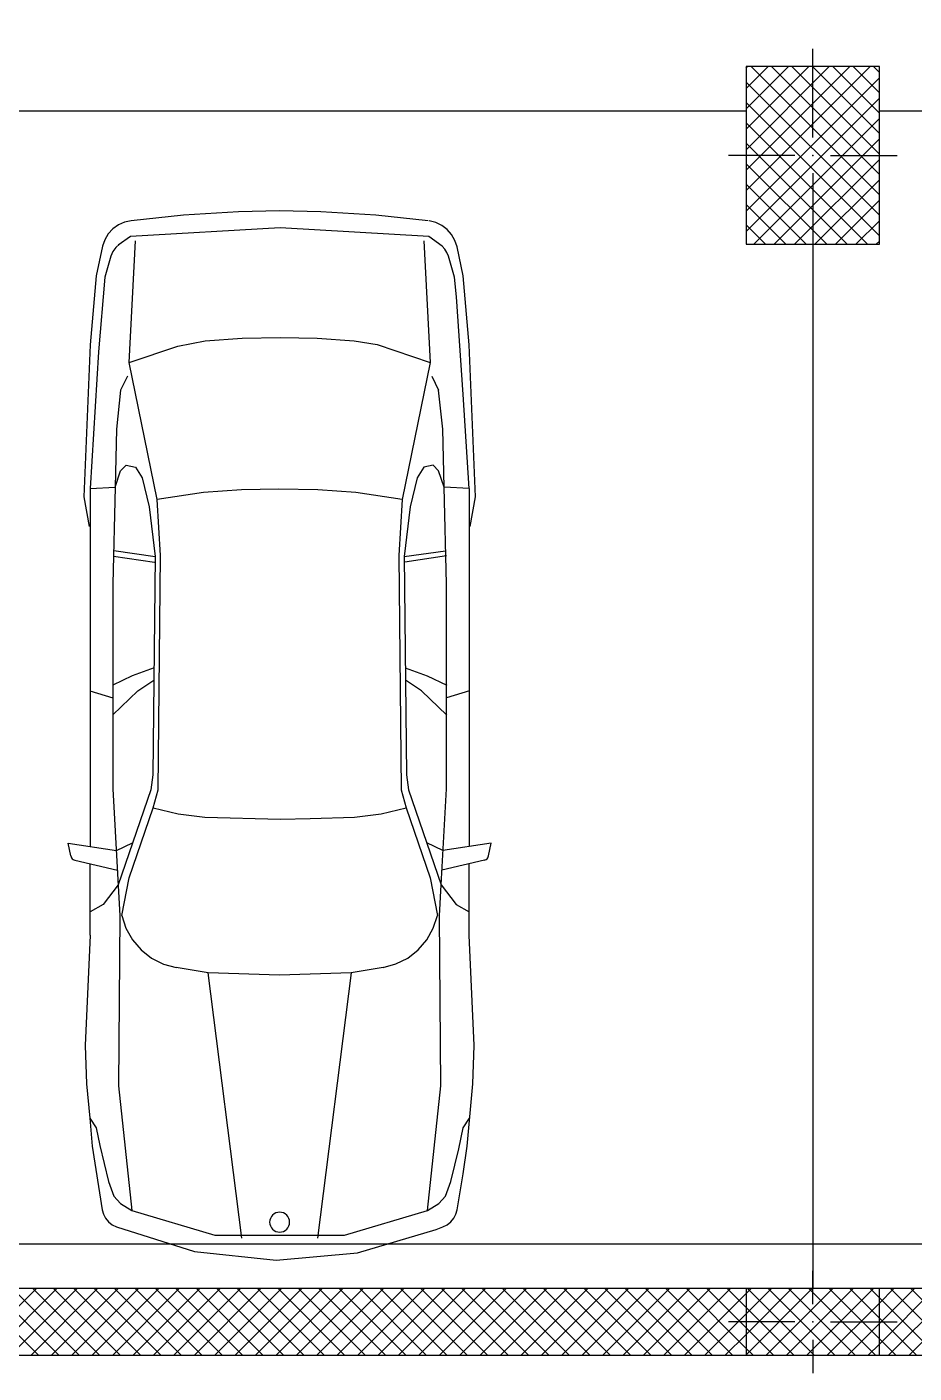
# Model space of a CAD drawing. Extents: x 613552 to 673048, y -929939 to -887889.
# Drawn here: x 642167 to 646161, y -921109 to -915051 of the extents above; entities that cross this region are included whole.
import ezdxf

# ---------------------------------------------------------------- set-up
doc = ezdxf.new("R2010")
doc.units = 0
for name, color, linetype in [('AAA_MOBILJE_PEN_NO__61', 251, 'CONTINUOUS'), ('DRAWING___FIGURE_PEN_NO__9', 132, 'CONTINUOUS'), ('STRUCTURAL_-_BEARING', 7, 'CONTINUOUS'), ('STRUCTURAL_-_BEARING_PEN_0', 14, 'CONTINUOUS'), ('STRUCTURAL_-_BEARING_PEN_1', 251, 'CONTINUOUS'), ('STRUCTURAL_-_BEARING_PEN_N', 7, 'CONTINUOUS')]:
    doc.layers.add(name, color=color, linetype=linetype)

# ---------------------------------------------------------------- blocks, each defined once
blk = doc.blocks.new('SLAB_1', base_point=(539566.4, -896139.8))
at = {"layer": 'STRUCTURAL_-_BEARING_PEN_N', "color": 7, "linetype": 'CONTINUOUS', "flags": 128}
blk.add_lwpolyline([(539566.4, -896139.8), (584366.4, -896139.8), (584366.4, -921139.8), (539566.4, -921139.8)], close=True, dxfattribs=at)
blk = doc.blocks.new('*X116')
at = {"layer": 'STRUCTURAL_-_BEARING_PEN_1', "color": 251, "linetype": 'CONTINUOUS'}
for p, q in [((562366.4, -920917.3), (562443.9, -920839.8)), ((562366.4, -921009.2), (562535.8, -920839.8)), ((562366.4, -921101.1), (562627.7, -920839.8)), ((562419.7, -921139.8), (562719.7, -920839.8)), ((562728.6, -921139.8), (562428.6, -920839.8)), ((562511.6, -921139.8), (562811.6, -920839.8)), ((562820.5, -921139.8), (562520.5, -920839.8)), ((562603.5, -921139.8), (562903.5, -920839.8)), ((562912.4, -921139.8), (562612.4, -920839.8)), ((562695.4, -921139.8), (562995.4, -920839.8)), ((563004.4, -921139.8), (562704.4, -920839.8)), ((562787.4, -921139.8), (563087.4, -920839.8)), ((563096.3, -921139.8), (562796.3, -920839.8)), ((562879.3, -921139.8), (563179.3, -920839.8)), ((563188.2, -921139.8), (562888.2, -920839.8)), ((562971.2, -921139.8), (563271.2, -920839.8)), ((563280.1, -921139.8), (562980.1, -920839.8)), ((563063.1, -921139.8), (563363.1, -920839.8)), ((563372.1, -921139.8), (563072.1, -920839.8)), ((563155.1, -921139.8), (563455.1, -920839.8)), ((563464, -921139.8), (563164, -920839.8)), ((563247, -921139.8), (563547, -920839.8)), ((563555.9, -921139.8), (563255.9, -920839.8)), ((563338.9, -921139.8), (563638.9, -920839.8)), ((563647.8, -921139.8), (563347.8, -920839.8)), ((563430.8, -921139.8), (563730.8, -920839.8)), ((563739.8, -921139.8), (563439.8, -920839.8)), ((563522.8, -921139.8), (563822.8, -920839.8)), ((563831.7, -921139.8), (563531.7, -920839.8)), ((563614.7, -921139.8), (563914.7, -920839.8)), ((563923.6, -921139.8), (563623.6, -920839.8)), ((563706.6, -921139.8), (564006.6, -920839.8)), ((564015.5, -921139.8), (563715.5, -920839.8)), ((563798.5, -921139.8), (564098.5, -920839.8)), ((564107.5, -921139.8), (563807.5, -920839.8)), ((563890.4, -921139.8), (564190.4, -920839.8)), ((564199.4, -921139.8), (563899.4, -920839.8)), ((563982.4, -921139.8), (564282.4, -920839.8)), ((564291.3, -921139.8), (563991.3, -920839.8)), ((564074.3, -921139.8), (564374.3, -920839.8)), ((564383.2, -921139.8), (564083.2, -920839.8)), ((564166.2, -921139.8), (564466.2, -920839.8)), ((564475.2, -921139.8), (564175.2, -920839.8)), ((564258.1, -921139.8), (564558.1, -920839.8)), ((564567.1, -921139.8), (564267.1, -920839.8)), ((564350.1, -921139.8), (564650.1, -920839.8)), ((564659, -921139.8), (564359, -920839.8)), ((564442, -921139.8), (564742, -920839.8)), ((564750.9, -921139.8), (564450.9, -920839.8)), ((564533.9, -921139.8), (564833.9, -920839.8)), ((564842.9, -921139.8), (564542.9, -920839.8)), ((564625.8, -921139.8), (564925.8, -920839.8)), ((564934.8, -921139.8), (564634.8, -920839.8)), ((564717.8, -921139.8), (565017.8, -920839.8)), ((565026.7, -921139.8), (564726.7, -920839.8)), ((564809.7, -921139.8), (565109.7, -920839.8)), ((565118.6, -921139.8), (564818.6, -920839.8)), ((564901.6, -921139.8), (565201.6, -920839.8)), ((565210.5, -921139.8), (564910.5, -920839.8)), ((564993.5, -921139.8), (565293.5, -920839.8)), ((565302.5, -921139.8), (565002.5, -920839.8)), ((565085.5, -921139.8), (565385.5, -920839.8)), ((565394.4, -921139.8), (565094.4, -920839.8)), ((565177.4, -921139.8), (565477.4, -920839.8)), ((565486.3, -921139.8), (565186.3, -920839.8)), ((565269.3, -921139.8), (565569.3, -920839.8)), ((565578.2, -921139.8), (565278.2, -920839.8)), ((565361.2, -921139.8), (565661.2, -920839.8)), ((565670.2, -921139.8), (565370.2, -920839.8)), ((565453.2, -921139.8), (565753.2, -920839.8)), ((565762.1, -921139.8), (565462.1, -920839.8)), ((565545.1, -921139.8), (565845.1, -920839.8)), ((565854, -921139.8), (565554, -920839.8)), ((565637, -921139.8), (565937, -920839.8)), ((565945.9, -921139.8), (565645.9, -920839.8)), ((565728.9, -921139.8), (566028.9, -920839.8)), ((566037.9, -921139.8), (565737.9, -920839.8)), ((565820.9, -921139.8), (566120.9, -920839.8)), ((566129.8, -921139.8), (565829.8, -920839.8)), ((565912.8, -921139.8), (566212.8, -920839.8)), ((566221.7, -921139.8), (565921.7, -920839.8)), ((566004.7, -921139.8), (566304.7, -920839.8)), ((566313.6, -921139.8), (566013.6, -920839.8)), ((566096.6, -921139.8), (566396.6, -920839.8)), ((566405.6, -921139.8), (566105.6, -920839.8)), ((566466.4, -921108.7), (566197.5, -920839.8)), ((566466.4, -921016.8), (566289.4, -920839.8)), ((566466.4, -920924.9), (566381.3, -920839.8)), ((562636.7, -921139.8), (562366.4, -920869.5)), ((566188.5, -921139.8), (566466.4, -920861.9)), ((562544.8, -921139.8), (562366.4, -920961.4)), ((566280.5, -921139.8), (566466.4, -920953.9)), ((562452.8, -921139.8), (562366.4, -921053.4)), ((566372.4, -921139.8), (566466.4, -921045.8)), ((566464.3, -921139.8), (566466.4, -921137.7))]:
    blk.add_line(p, q, dxfattribs=at)
blk = doc.blocks.new('*X117')
at = {"layer": 'STRUCTURAL_-_BEARING_PEN_1', "color": 251, "linetype": 'CONTINUOUS'}
for p, q in [((567066.4, -920905.4), (567132, -920839.8)), ((567066.4, -920997.3), (567223.9, -920839.8)), ((567066.4, -921089.3), (567315.9, -920839.8)), ((567107.8, -921139.8), (567407.8, -920839.8)), ((567416.7, -921139.8), (567116.7, -920839.8)), ((567199.7, -921139.8), (567499.7, -920839.8)), ((567508.6, -921139.8), (567208.6, -920839.8)), ((567291.6, -921139.8), (567591.6, -920839.8)), ((567600.6, -921139.8), (567300.6, -920839.8)), ((567383.6, -921139.8), (567683.6, -920839.8)), ((567692.5, -921139.8), (567392.5, -920839.8)), ((567475.5, -921139.8), (567775.5, -920839.8)), ((567784.4, -921139.8), (567484.4, -920839.8)), ((567567.4, -921139.8), (567867.4, -920839.8)), ((567876.3, -921139.8), (567576.3, -920839.8)), ((567659.3, -921139.8), (567959.3, -920839.8)), ((567968.3, -921139.8), (567668.3, -920839.8)), ((567751.3, -921139.8), (568051.3, -920839.8)), ((568060.2, -921139.8), (567760.2, -920839.8)), ((567843.2, -921139.8), (568143.2, -920839.8)), ((568152.1, -921139.8), (567852.1, -920839.8)), ((567935.1, -921139.8), (568235.1, -920839.8)), ((568244, -921139.8), (567944, -920839.8)), ((568027, -921139.8), (568327, -920839.8)), ((568336, -921139.8), (568036, -920839.8)), ((568118.9, -921139.8), (568418.9, -920839.8)), ((568427.9, -921139.8), (568127.9, -920839.8)), ((568210.9, -921139.8), (568510.9, -920839.8)), ((568519.8, -921139.8), (568219.8, -920839.8)), ((568302.8, -921139.8), (568602.8, -920839.8)), ((568611.7, -921139.8), (568311.7, -920839.8)), ((568394.7, -921139.8), (568694.7, -920839.8)), ((568703.7, -921139.8), (568403.7, -920839.8)), ((568486.6, -921139.8), (568786.6, -920839.8)), ((568795.6, -921139.8), (568495.6, -920839.8)), ((568578.6, -921139.8), (568878.6, -920839.8)), ((568887.5, -921139.8), (568587.5, -920839.8)), ((568670.5, -921139.8), (568970.5, -920839.8)), ((568979.4, -921139.8), (568679.4, -920839.8)), ((568762.4, -921139.8), (569062.4, -920839.8)), ((569071.3, -921139.8), (568771.3, -920839.8)), ((568854.3, -921139.8), (569154.3, -920839.8)), ((569163.3, -921139.8), (568863.3, -920839.8)), ((568946.3, -921139.8), (569246.3, -920839.8)), ((569255.2, -921139.8), (568955.2, -920839.8)), ((569038.2, -921139.8), (569338.2, -920839.8)), ((569347.1, -921139.8), (569047.1, -920839.8)), ((569130.1, -921139.8), (569430.1, -920839.8)), ((569439, -921139.8), (569139, -920839.8)), ((569222, -921139.8), (569522, -920839.8)), ((569531, -921139.8), (569231, -920839.8)), ((569314, -921139.8), (569614, -920839.8)), ((569622.9, -921139.8), (569322.9, -920839.8)), ((569405.9, -921139.8), (569705.9, -920839.8)), ((569714.8, -921139.8), (569414.8, -920839.8)), ((569497.8, -921139.8), (569797.8, -920839.8)), ((569806.7, -921139.8), (569506.7, -920839.8)), ((569589.7, -921139.8), (569889.7, -920839.8)), ((569898.7, -921139.8), (569598.7, -920839.8)), ((569681.7, -921139.8), (569981.7, -920839.8)), ((569990.6, -921139.8), (569690.6, -920839.8)), ((569773.6, -921139.8), (570073.6, -920839.8)), ((570082.5, -921139.8), (569782.5, -920839.8)), ((569865.5, -921139.8), (570165.5, -920839.8)), ((570174.4, -921139.8), (569874.4, -920839.8)), ((569957.4, -921139.8), (570257.4, -920839.8)), ((570266.4, -921139.8), (569966.4, -920839.8)), ((570049.3, -921139.8), (570349.3, -920839.8)), ((570358.3, -921139.8), (570058.3, -920839.8)), ((570141.3, -921139.8), (570441.3, -920839.8)), ((570450.2, -921139.8), (570150.2, -920839.8)), ((570233.2, -921139.8), (570533.2, -920839.8)), ((570542.1, -921139.8), (570242.1, -920839.8)), ((570325.1, -921139.8), (570625.1, -920839.8)), ((570634.1, -921139.8), (570334.1, -920839.8)), ((570417, -921139.8), (570717, -920839.8)), ((570726, -921139.8), (570426, -920839.8)), ((570509, -921139.8), (570809, -920839.8)), ((570817.9, -921139.8), (570517.9, -920839.8)), ((570600.9, -921139.8), (570900.9, -920839.8)), ((570909.8, -921139.8), (570609.8, -920839.8)), ((570692.8, -921139.8), (570992.8, -920839.8)), ((571001.8, -921139.8), (570701.8, -920839.8)), ((570784.7, -921139.8), (571084.7, -920839.8)), ((571093.7, -921139.8), (570793.7, -920839.8)), ((570876.7, -921139.8), (571176.7, -920839.8)), ((571185.6, -921139.8), (570885.6, -920839.8)), ((570968.6, -921139.8), (571268.6, -920839.8)), ((571277.5, -921139.8), (570977.5, -920839.8)), ((571060.5, -921139.8), (571360.5, -920839.8)), ((571369.4, -921139.8), (571069.4, -920839.8)), ((571152.4, -921139.8), (571452.4, -920839.8)), ((571461.4, -921139.8), (571161.4, -920839.8)), ((571244.4, -921139.8), (571544.4, -920839.8)), ((571553.3, -921139.8), (571253.3, -920839.8)), ((571336.3, -921139.8), (571636.3, -920839.8)), ((571645.2, -921139.8), (571345.2, -920839.8)), ((571428.2, -921139.8), (571728.2, -920839.8)), ((571737.1, -921139.8), (571437.1, -920839.8)), ((571520.1, -921139.8), (571820.1, -920839.8)), ((571829.1, -921139.8), (571529.1, -920839.8)), ((571866.4, -921085.2), (571621, -920839.8)), ((571866.4, -920993.3), (571712.9, -920839.8)), ((571866.4, -920901.4), (571804.8, -920839.8)), ((567324.8, -921139.8), (567066.4, -920881.4)), ((571612.1, -921139.8), (571866.4, -920885.5)), ((567232.9, -921139.8), (567066.4, -920973.3)), ((571704, -921139.8), (571866.4, -920977.4)), ((567140.9, -921139.8), (567066.4, -921065.3)), ((571795.9, -921139.8), (571866.4, -921069.3))]:
    blk.add_line(p, q, dxfattribs=at)
blk = doc.blocks.new('WALL_10', base_point=(539566.4, -921139.8))
at = {"layer": 'STRUCTURAL_-_BEARING_PEN_N', "color": 7, "linetype": 'CONTINUOUS', "flags": 128}
for points in [[(584066.4, -920839.8), (539866.4, -920839.8)], [(539566.4, -921139.8), (584366.4, -921139.8)]]:
    blk.add_lwpolyline(points, dxfattribs=at)
at = {"layer": 'STRUCTURAL_-_BEARING_PEN_1', "color": 251, "linetype": 'CONTINUOUS'}
for name in ['*X116', '*X117']:
    blk.add_blockref(name, (0, 0), dxfattribs=at)
blk = doc.blocks.new('*X175')
at = {"layer": 'STRUCTURAL_-_BEARING', "color": 18, "linetype": 'CONTINUOUS'}
for p, q in [((566466.4, -920861.9), (566488.5, -920839.8)), ((566466.4, -920953.9), (566580.5, -920839.8)), ((566466.4, -921045.8), (566672.4, -920839.8)), ((566466.4, -921137.7), (566764.3, -920839.8)), ((566773.3, -921139.8), (566473.3, -920839.8)), ((566556.2, -921139.8), (566856.2, -920839.8)), ((566865.2, -921139.8), (566565.2, -920839.8)), ((566648.2, -921139.8), (566948.2, -920839.8)), ((566957.1, -921139.8), (566657.1, -920839.8)), ((566740.1, -921139.8), (567040.1, -920839.8)), ((567049, -921139.8), (566749, -920839.8)), ((567066.4, -921065.3), (566840.9, -920839.8)), ((567066.4, -920973.3), (566932.9, -920839.8)), ((567066.4, -920881.4), (567024.8, -920839.8)), ((566832, -921139.8), (567066.4, -920905.4)), ((566681.3, -921139.8), (566466.4, -920924.9)), ((566589.4, -921139.8), (566466.4, -921016.8)), ((566923.9, -921139.8), (567066.4, -920997.3)), ((567015.9, -921139.8), (567066.4, -921089.3)), ((566497.5, -921139.8), (566466.4, -921108.7))]:
    blk.add_line(p, q, dxfattribs=at)
blk = doc.blocks.new('COLUMN_15', base_point=(566766.4, -920989.8))
at = {"layer": 'STRUCTURAL_-_BEARING_PEN_0', "color": 14, "linetype": 'CONTINUOUS', "flags": 128}
blk.add_lwpolyline([(566466.4, -921139.8), (567066.4, -921139.8), (567066.4, -920839.8), (566466.4, -920839.8)], close=True, dxfattribs=at)
at = {"layer": 'STRUCTURAL_-_BEARING_PEN_N', "color": 7, "linetype": 'CONTINUOUS'}
for p, q in [((566766.4, -920909.8), (566766.4, -920759.8)), ((566686.4, -920989.8), (566386.4, -920989.8)), ((566846.4, -920989.8), (567146.4, -920989.8)), ((566766.4, -921069.8), (566766.4, -921219.8))]:
    blk.add_line(p, q, dxfattribs=at)
blk.add_point((566766.4, -920989.8), dxfattribs=at)
at = {"layer": 'STRUCTURAL_-_BEARING', "color": 18, "linetype": 'CONTINUOUS'}
blk.add_blockref('*X175', (0, 0), dxfattribs=at)
blk = doc.blocks.new('*X193')
at = {"layer": 'STRUCTURAL_-_BEARING', "color": 18, "linetype": 'CONTINUOUS'}
for p, q in [((566466.4, -915346.5), (566473.1, -915339.8)), ((566466.4, -915438.4), (566565, -915339.8)), ((566466.4, -915530.4), (566657, -915339.8)), ((566466.4, -915622.3), (566748.9, -915339.8)), ((566466.4, -915714.2), (566840.8, -915339.8)), ((566466.4, -915806.1), (566932.7, -915339.8)), ((566466.4, -915898.1), (567024.7, -915339.8)), ((567066.4, -915917.5), (566488.7, -915339.8)), ((567066.4, -915825.6), (566580.6, -915339.8)), ((567066.4, -915733.7), (566672.5, -915339.8)), ((567066.4, -915641.7), (566764.5, -915339.8)), ((567066.4, -915549.8), (566856.4, -915339.8)), ((567066.4, -915457.9), (566948.3, -915339.8)), ((567066.4, -915366), (567040.2, -915339.8)), ((566466.4, -915990), (567066.4, -915390)), ((567066.4, -916009.4), (566466.4, -915409.4)), ((566466.4, -916081.9), (567066.4, -915481.9)), ((567066.4, -916101.4), (566466.4, -915501.4)), ((566500.4, -916139.8), (567066.4, -915573.8)), ((567012.9, -916139.8), (566466.4, -915593.3)), ((566921, -916139.8), (566466.4, -915685.2)), ((566592.4, -916139.8), (567066.4, -915665.8)), ((566684.3, -916139.8), (567066.4, -915757.7)), ((566829.1, -916139.8), (566466.4, -915777.1)), ((566737.1, -916139.8), (566466.4, -915869.1)), ((566776.2, -916139.8), (567066.4, -915849.6)), ((566868.1, -916139.8), (567066.4, -915941.5)), ((566645.2, -916139.8), (566466.4, -915961)), ((566553.3, -916139.8), (566466.4, -916052.9)), ((566960, -916139.8), (567066.4, -916033.5)), ((567052, -916139.8), (567066.4, -916125.4))]:
    blk.add_line(p, q, dxfattribs=at)
blk = doc.blocks.new('COLUMN_24', base_point=(566766.4, -915739.8))
at = {"layer": 'STRUCTURAL_-_BEARING_PEN_0', "color": 14, "linetype": 'CONTINUOUS', "flags": 128}
blk.add_lwpolyline([(566466.4, -916139.8), (567066.4, -916139.8), (567066.4, -915339.8), (566466.4, -915339.8)], close=True, dxfattribs=at)
at = {"layer": 'STRUCTURAL_-_BEARING_PEN_N', "color": 7, "linetype": 'CONTINUOUS'}
for p, q in [((566766.4, -915659.8), (566766.4, -915259.8)), ((566686.4, -915739.8), (566386.4, -915739.8)), ((566846.4, -915739.8), (567146.4, -915739.8)), ((566766.4, -915819.8), (566766.4, -916219.8))]:
    blk.add_line(p, q, dxfattribs=at)
blk.add_point((566766.4, -915739.8), dxfattribs=at)
at = {"layer": 'STRUCTURAL_-_BEARING', "color": 18, "linetype": 'CONTINUOUS'}
blk.add_blockref('*X193', (0, 0), dxfattribs=at)

msp = doc.modelspace()

# ---------------------------------------------------------------- linework, layer by layer
at = {"layer": 'AAA_MOBILJE_PEN_NO__61', "color": 251, "linetype": 'CONTINUOUS'}
for p, q in [((643119.3, -915883.7), (642872.8, -915897.9)), ((643305.1, -915879.2), (643119.3, -915883.7)), ((643490.9, -915883.7), (643305.1, -915879.2)), ((643737.4, -915897.9), (643490.9, -915883.7)), ((642872.8, -915897.9), (642637.2, -915923.3)), ((643973, -915923.3), (643737.4, -915897.9)), ((642633.7, -915994.7), (642577.6, -916033.6)), ((642628.2, -916560.7), (642655.6, -916013.3)), ((643307.9, -915954.8), (642633.7, -915994.7)), ((643976.5, -915994.7), (643307.9, -915954.8)), ((643954.6, -916013.3), (643982, -916560.7)), ((644036.2, -916037.1), (643976.5, -915994.7)), ((642507.5, -916037.2), (642479.1, -916170.4)), ((644131.1, -916170.4), (644103.6, -916041.2)), ((642545.2, -916083.2), (642518.7, -916176.6)), ((644091.5, -916176.6), (644064.7, -916083.3)), ((642479.1, -916170.4), (642452, -916481.6)), ((642518.7, -916176.6), (642489.5, -916512.6)), ((644100.5, -916265.2), (644091.5, -916176.6)), ((644158.2, -916481.6), (644131.1, -916170.4)), ((644131.2, -916704.5), (644100.5, -916265.2)), ((642452, -916481.6), (642423.4, -917165.1)), ((642628.2, -916560.7), (642847, -916487.8)), ((642847, -916487.8), (642969.4, -916464.1)), ((642969.4, -916464.1), (643136.3, -916451)), ((643136.3, -916451), (643308.5, -916448.5)), ((643308.5, -916448.5), (643473.9, -916451)), ((643473.9, -916451), (643640.7, -916464.1)), ((643640.7, -916464.1), (643744.2, -916480.7)), ((643744.2, -916480.7), (643982, -916560.7)), ((644186.8, -917165.1), (644158.2, -916481.6)), ((642489.5, -916512.6), (642452, -917128.3)), ((642753.2, -917178.1), (642628.2, -916560.7)), ((643982, -916560.7), (643857, -917178.1)), ((642620.3, -916622.6), (642589.3, -916685.3)), ((643989.9, -916622.6), (644020.9, -916685.3)), ((642589.3, -916685.3), (642570.9, -916860.5)), ((644039.3, -916860.5), (644020.9, -916685.3)), ((644158.2, -917128.3), (644131.2, -916704.5)), ((642570.9, -916860.5), (642565.1, -917121.6)), ((644045.1, -917121.6), (644039.3, -916860.5)), ((642589.3, -917048.7), (642613.5, -917022.7)), ((642613.5, -917022.7), (642656.2, -917032.1)), ((642656.2, -917032.1), (642685.9, -917080.6)), ((643954, -917032.1), (643924.3, -917080.6)), ((643996.6, -917022.7), (643954, -917032.1)), ((644020.9, -917048.7), (643996.6, -917022.7)), ((642565.1, -917121.6), (642589.3, -917048.7)), ((642685.9, -917080.6), (642717.3, -917211.3)), ((643924.3, -917080.6), (643892.9, -917211.3)), ((644045.1, -917121.6), (644020.9, -917048.7)), ((642423.4, -917165.1), (642447.8, -917299.1)), ((642452, -917128.3), (642565.1, -917121.6)), ((642452, -917128.3), (642452, -918739.6)), ((642565.1, -917121.6), (642554.2, -917557.2)), ((642962.4, -917145.6), (642753.2, -917178.1)), ((643133.7, -917133.5), (642962.4, -917145.6)), ((643301.7, -917131.4), (643133.7, -917133.5)), ((643476.5, -917133.5), (643301.7, -917131.4)), ((643647.8, -917145.6), (643476.5, -917133.5)), ((643857, -917178.1), (643647.8, -917145.6)), ((644056, -917557.2), (644045.1, -917121.6)), ((644158.2, -917128.3), (644045.1, -917121.6)), ((644158.2, -917128.3), (644158.2, -918739.7)), ((644162.4, -917299.1), (644186.8, -917165.1)), ((642717.3, -917211.3), (642745.1, -917434.6)), ((642769.3, -917429.2), (642753.2, -917178.1)), ((643857, -917178.1), (643840.9, -917429.2)), ((643892.9, -917211.3), (643865.1, -917434.6)), ((642557.3, -917432.4), (642741.6, -917459.5)), ((642745.1, -917436.2), (642557.9, -917408.7)), ((642745.1, -917434.6), (642734.4, -918417.5)), ((642757.9, -918484), (642769.3, -917429.2)), ((643840.9, -917429.2), (643852.3, -918484)), ((643865.1, -917434.6), (644052.3, -917408.7)), ((643865.1, -917434.6), (643875.7, -918417.5)), ((644055.7, -917432), (643868.5, -917459.5)), ((642554.2, -917557.2), (642554.2, -918480.4)), ((644056, -918480.4), (644056, -917557.2)), ((642739.7, -917935.2), (642640.9, -917970.9)), ((643870.5, -917935.2), (643969.2, -917970.9)), ((642640.9, -917970.9), (642554.2, -918013.1)), ((642666.2, -918039.3), (642739.1, -917991.5)), ((643944, -918039.3), (643871.1, -917991.5)), ((643969.2, -917970.9), (644058, -918014)), ((642451.1, -918039.3), (642554.2, -918070.9)), ((642554.2, -918146.8), (642666.2, -918039.3)), ((644058, -918148.7), (643944, -918039.3)), ((644159.1, -918039.3), (644056, -918070.9)), ((642734.4, -918417.5), (642724.6, -918485.1)), ((643875.7, -918417.5), (643885.6, -918485.1)), ((642554.2, -918480.4), (642585.2, -919051.1)), ((642724.6, -918485.1), (642578.5, -918911.3)), ((642735, -918565.8), (642757.9, -918484)), ((643852.3, -918484), (643875.2, -918565.8)), ((643885.6, -918485.1), (644031.7, -918911.3)), ((644031.7, -918911.3), (644056, -918480.4)), ((642627.8, -918880.9), (642735, -918565.8)), ((642735, -918565.8), (642847.7, -918592.8)), ((642847.7, -918592.8), (642968.4, -918606.8)), ((642968.4, -918606.8), (643309.2, -918616.9)), ((643309.2, -918616.9), (643441.8, -918613.4)), ((643441.8, -918613.4), (643641.8, -918606.8)), ((643641.8, -918606.8), (643762.5, -918592.8)), ((643762.5, -918592.8), (643875.2, -918565.8)), ((643875.2, -918565.8), (643982.4, -918880.9)), ((642364.8, -918781.8), (642352.9, -918724.8)), ((642352.9, -918724.8), (642570.3, -918757.3)), ((642570.3, -918757.3), (642643.2, -918723.1)), ((644039.9, -918757.3), (643967, -918723.1)), ((644257.3, -918724.9), (644039.9, -918757.3)), ((644245.3, -918781.9), (644257.3, -918724.9)), ((642383.6, -918801), (642575.1, -918845.8)), ((642452, -919138.4), (642452, -918817)), ((644226.6, -918801.1), (644035.1, -918845.8)), ((644158.2, -919138.4), (644158.2, -918817)), ((642578.5, -918911.3), (642510, -918999.9)), ((642595.1, -919050.5), (642627.8, -918880.9)), ((643982.4, -918880.9), (644015.1, -919050.5)), ((644025, -919051.1), (644031.7, -918911.3)), ((644031.7, -918911.3), (644100.2, -918999.9)), ((642510, -918999.9), (642451.4, -919032.7)), ((644100.2, -918999.9), (644158.8, -919032.7)), ((642585.2, -919051.1), (642579.8, -919815.9)), ((644030.4, -919815.9), (644025, -919051.1)), ((642452, -919138.4), (642429.9, -919634.8)), ((644180.3, -919634.8), (644158.2, -919138.4)), ((642983.8, -919307.9), (642839.7, -919284.2)), ((643770.4, -919283.7), (643626.4, -919307.9)), ((643134.9, -920502.2), (642983.8, -919307.9)), ((643305.1, -919317.9), (642983.8, -919307.9)), ((643626.4, -919307.9), (643305.1, -919317.9)), ((643626.4, -919307.9), (643475.3, -920502.2)), ((642429.9, -919634.8), (642435.5, -919807.5)), ((644174.7, -919807.5), (644180.3, -919634.8)), ((642435.5, -919807.5), (642450.5, -919962.7)), ((642579.8, -919815.9), (642640.2, -920377.6)), ((643970, -920377.6), (644030.4, -919815.9)), ((644149.4, -920087.6), (644174.7, -919807.5)), ((642450.5, -919962.7), (642479.2, -920006.1)), ((642450.5, -919962.7), (642460.8, -920087.6)), ((642479.2, -920006.1), (642495, -920085.2)), ((644111.4, -920100), (644131, -920006.1)), ((644131, -920006.1), (644159.6, -919962.7)), ((642460.8, -920087.6), (642506.3, -920373.8)), ((642495, -920085.2), (642534.2, -920247.1)), ((644076, -920247.1), (644111.4, -920100)), ((644131, -920212.9), (644149.4, -920087.6)), ((642534.2, -920247.1), (642558, -920313.6)), ((644052.2, -920313.6), (644076, -920247.1)), ((644103.9, -920373.8), (644131, -920212.9)), ((642558, -920313.6), (642589.1, -920346.5)), ((644021.1, -920346.5), (644052.2, -920313.6)), ((642589.1, -920346.5), (642640.2, -920377.6)), ((643970, -920377.6), (644021.1, -920346.5)), ((642640.2, -920377.6), (643013.8, -920488.4)), ((643596.4, -920488.4), (643970, -920377.6)), ((643013.8, -920488.4), (643596.4, -920488.4)), ((644009.6, -920463.6), (644039.7, -920451.1)), ((643305.1, -920601.4), (643305.1, -920601.3))]:
    msp.add_line(p, q, dxfattribs=at)
for points in [[(642637.2, -915923.3), (642607.3, -915929.7), (642579.3, -915942), (642554.3, -915959.7), (642533.5, -915982.2), (642517.7, -916008.4), (642507.5, -916037.2)], [(644103.6, -916041.2), (644094.3, -916012.3), (644079.3, -915985.8), (644059.4, -915962.9), (644035.2, -915944.5), (644007.8, -915931.3), (643978.3, -915924)], [(642584.4, -916028.4), (642567.3, -916043.5), (642553.9, -916062.1), (642545.2, -916083.2)], [(644064.7, -916083.3), (644058.1, -916066.2), (644048.5, -916050.7), (644036.2, -916037.1)], [(642364.8, -918781.8), (642366.2, -918786.3), (642368.5, -918790.5), (642371.4, -918794.2), (642375, -918797.2), (642379.1, -918799.5), (642383.6, -918801)], [(644226.6, -918801.1), (644231, -918799.6), (644235.1, -918797.2), (644238.7, -918794.2), (644241.7, -918790.5), (644243.9, -918786.4), (644245.3, -918781.9)], [(642594.7, -919050.6), (642613.1, -919107.5), (642642.3, -919159.6), (642681.3, -919205), (642728.5, -919241.8), (642781.9, -919268.5), (642839.7, -919284.2)], [(643770.4, -919283.7), (643828.1, -919268.1), (643881.5, -919241.4), (643928.5, -919204.6), (643967.5, -919159.3), (643996.7, -919107.3), (644015.1, -919050.4)], [(642506.3, -920373.8), (642511.9, -920394), (642521.7, -920412.6), (642535.1, -920428.8), (642551.6, -920441.8), (642570.5, -920451.1)], [(644039.7, -920451.1), (644058.5, -920441.8), (644075.1, -920428.8), (644088.5, -920412.6), (644098.3, -920394), (644103.9, -920373.8)], [(642570.5, -920451.1), (642922.2, -920561.8), (643288.8, -920601.3), (643656, -920568.2), (644009.6, -920463.6)]]:
    msp.add_lwpolyline(points, dxfattribs=at)
msp.add_lwpolyline([(643305.1, -920475), (643313.9, -920474.2), (643322.3, -920471.6), (643330.1, -920467.5), (643336.9, -920461.9), (643342.5, -920455), (643346.7, -920447.3), (643349.2, -920438.8), (643350.1, -920430), (643349.2, -920421.3), (643346.7, -920412.8), (643342.5, -920405), (643336.9, -920398.2), (643330.1, -920392.6), (643322.3, -920388.5), (643313.9, -920385.9), (643305.1, -920385), (643296.3, -920385.9), (643287.9, -920388.5), (643280.1, -920392.6), (643273.3, -920398.2), (643267.7, -920405), (643263.5, -920412.8), (643261, -920421.3), (643260.1, -920430), (643261, -920438.8), (643263.5, -920447.3), (643267.7, -920455), (643273.3, -920461.9), (643280.1, -920467.5), (643287.9, -920471.6), (643296.3, -920474.2)], close=True, dxfattribs=at)
at = {"layer": 'DRAWING___FIGURE_PEN_NO__9', "color": 132, "linetype": 'CONTINUOUS'}
for p, q in [((636405.1, -915429.2), (645405.1, -915429.2)), ((646005.1, -915429.2), (662905.1, -915429.2)), ((645705.1, -916029.2), (645705.1, -920729.2))]:
    msp.add_line(p, q, dxfattribs=at)

# ---------------------------------------------------------------- block references
at = {"layer": 'STRUCTURAL_-_BEARING', "color": 7, "linetype": 'CONTINUOUS'}
msp.add_blockref('SLAB_1', (618505.1, -895529.2), dxfattribs=at)
at = {"layer": 'STRUCTURAL_-_BEARING', "color": 14}
for name, p in [('COLUMN_24', (645705.1, -915629.2)), ('COLUMN_15', (645705.1, -920879.2))]:
    msp.add_blockref(name, p, dxfattribs=at)
at = {"layer": 'STRUCTURAL_-_BEARING', "color": 7}
msp.add_blockref('WALL_10', (618505.1, -921029.2), dxfattribs=at)

doc.saveas('drawing.dxf')
